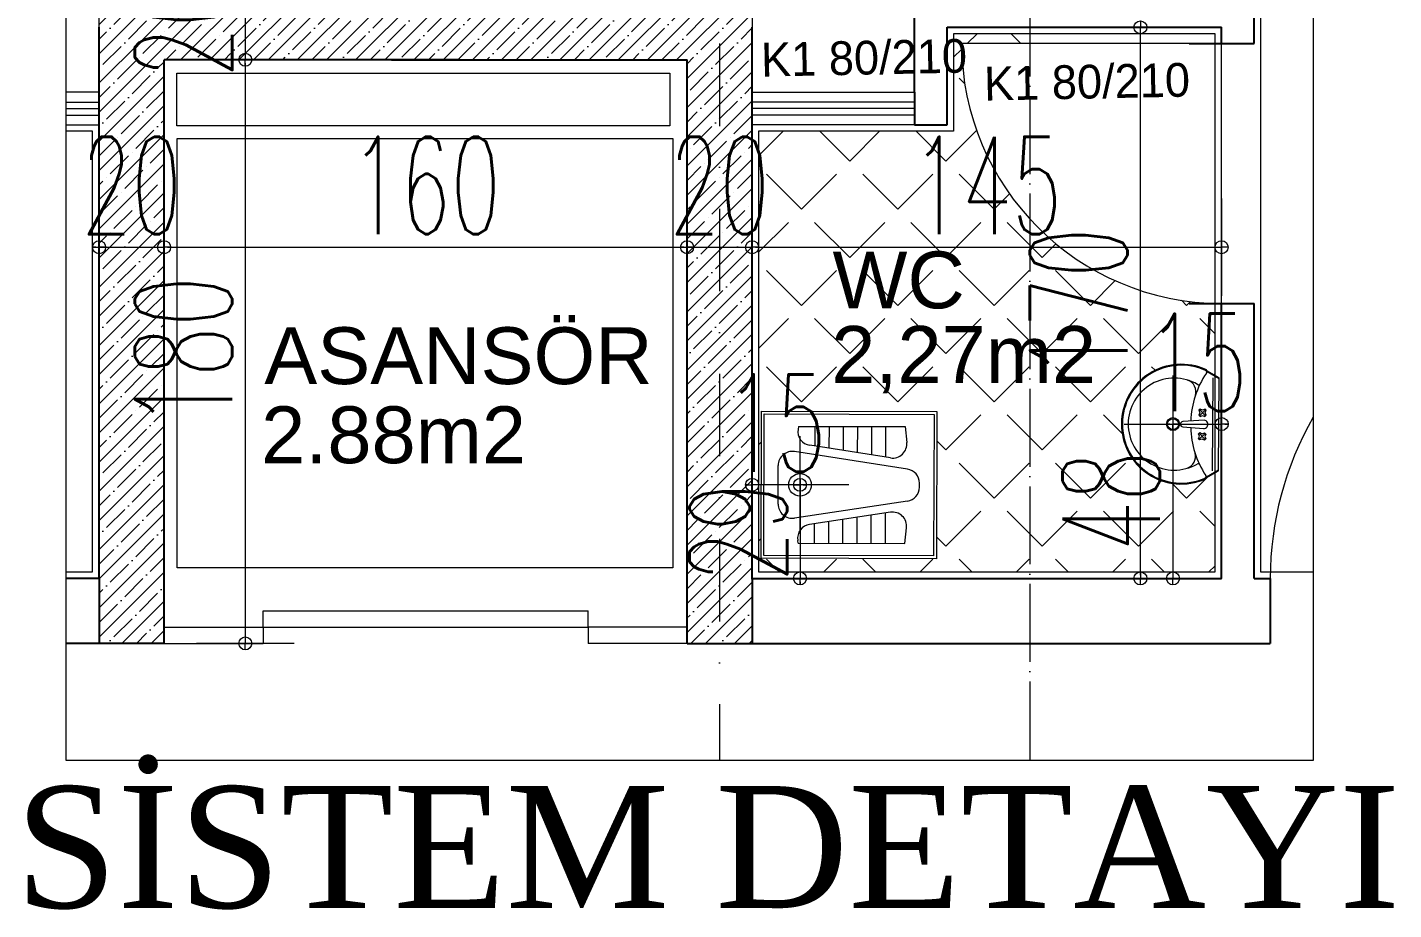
# Model space of a CAD drawing. Header units: millimetres. Extents: x -16104 to 67872, y -88009 to 12107.
# Drawn here: x 65022 to 66074, y -6671 to -5991 of the extents above; entities that cross this region are included whole.
import ezdxf

# ---------------------------------------------------------------- set-up
doc = ezdxf.new("R2010")
doc.units = ezdxf.units.MM
for name, pattern in [('ACAD_ISO04W100', [30, 24, -3, 0, -3]), ('ACAD_ISO07W100', [3, 0, -3]), ('DASHDOTX2', [50.8, 25.4, -12.7, 0, -12.7])]:
    doc.linetypes.add(name, pattern=pattern)
doc.layers.get('0').update_dxf_attribs({"color": 241})
for name, color, linetype, lineweight in [('AKS', 1, 'ACAD_ISO07W100', 5), ('akslar', 144, 'Continuous', 20), ('duvar', 123, 'Continuous', 25), ('emsal&kolon', 1, 'Continuous', 5), ('kapı', 3, 'Continuous', 5), ('kolon', 1, 'Continuous', 5), ('OLCU', 54, 'Continuous', 13), ('pencere', 5, 'Continuous', 5), ('POZ', 36, 'Continuous', 18), ('SıVA', 40, 'Continuous', 9), ('tefriş', 30, 'Continuous', 5), ('ÖLÇÜ', 252, 'Continuous', 20)]:
    doc.layers.add(name, color=color, linetype=linetype, lineweight=lineweight)
doc.styles.add('DIM', font='Txttw.shx', dxfattribs={"width": 0.6})
doc.styles.add('M2', font='stylu.ttf', dxfattribs={"height": 10})
doc.styles.add('ÖLÇÜ', font='times.ttf', dxfattribs={"height": 15})
doc.dimstyles.new('50', dxfattribs={"dimscale": 0, "dimtxt": 30, "dimasz": 1, "dimexe": 0, "dimexo": 2, "dimgap": 4, "dimtad": 1, "dimdec": 0, "dimzin": 0, "dimdsep": 46, "dimtxsty": 'DIM', "dimblk1": 'DOT', "dimblk2": 'DOT', "dimsah": 1, "dimcen": 1.5, "dimdle": 3, "dimse1": 1, "dimse2": 1, "dimclrd": 256, "dimclre": 9, "dimclrt": 256, "dimadec": 0, "dimazin": 0, "dimtfac": 0.24, "dimtdec": 0, "dimtix": 1, "dimtmove": 2, "dimatfit": 3, "dimldrblk": 'DOT', "dimfxl": 0, "dimtolj": 1, "dimtzin": 15, "dimarcsym": 0})
pattern_1 = [(45, (2983.818797807857, 12305.55918180234), (-14.8174225997641, 14.81742259976411), [15.24, -5.715]), (135, (2983.818797807857, 12305.55918180234), (-14.81742259976411, -14.8174225997641), [15.24, -5.715])]
pattern_2 = [(45, (13538.34541757348, 1374.903280815452), (-4.490128060534576, 4.490128060534577), []), (45, (13542.83554757348, 1374.903280815452), (-4.490128060534576, 4.490128060534577), [7.9375, -1.5875, 0, -1.5875])]

# ---------------------------------------------------------------- blocks, each defined once
blk = doc.blocks.new('lavabo')
at = {"layer": 'tefriş', "linetype": 'Continuous'}
for p, q in [((-22.77484750645272, -4.944740928887768), (-19.92000000007283, 0)), ((-22.42843734493545, -5.144740928888496), (-19.45811978472011, 0)), ((-19.92000000007283, 0), (19.92000000007283, 0)), ((19.45811978471829, 0), (22.42843734493545, -5.144740928888496)), ((19.92000000007283, 0), (22.7748475064509, -4.944740928887768)), ((19.92000000007283, -2.70024632716013), (-19.92000000007283, -2.70024632716013)), ((-6.252999295318659, -5.535603801909019), (-6.766775342066467, -6.076941781626374)), ((-6.509887318901747, -5.806272791771335), (-3.840670864958156, -8.339587521972135)), ((-6.441936457034899, -8.407538383838983), (-3.908621726825004, -5.738321929904487)), ((-5.204926053384042, -5.937997963043017), (-6.252999295380505, -5.535603801970865)), ((-4.17929071655999, -5.48143390644691), (-5.204926053384042, -5.937997963043017)), ((-3.637952736853549, -5.995209953340236), (-4.17929071655999, -5.48143390644691)), ((3.383183432813894, -5.903521719978016), (3.910920410213294, -5.375784742580436)), ((6.249204876427029, -8.24180618606988), (3.647051921630919, -5.639653231286502)), ((6.249204876427029, -5.639653231286502), (3.647051921630919, -8.24180618606988)), ((3.910920410213294, -5.375784742580436), (4.948128399029883, -5.805410358490917)), ((4.948128399029883, -5.805410358490917), (5.98533638765366, -5.375784742642281)), ((5.985336387589996, -5.375784742580436), (6.513073364845695, -5.903521719992568)), ((-6.766775342066467, -6.076941781626374), (-6.310211285470359, -7.102577118312183)), ((-6.310211285470359, -7.102577118312183), (-6.712605446607995, -8.15065036037413)), ((-6.712605446607995, -8.15065036037413), (-6.171267467096186, -8.66442640720561)), ((-6.171267467096186, -8.66442640720561), (-5.145632130481317, -8.207862350700452)), ((-5.145632130481317, -8.207862350700452), (-4.097558888415733, -8.610256511830812)), ((-4.097558888415733, -8.610256511830812), (-3.583782841456923, -8.068918532153475)), ((-4.040346898096686, -7.043283195420372), (-3.637952736853549, -5.995209953340236)), ((-3.583782841456923, -8.068918532153475), (-4.040346898096686, -7.043283195420372)), ((-1.167125137273615, -15.3307095938726), (-1.757711638167166, -6.544453630827775)), ((1.757711638165347, -6.255546369146032), (1.143381934998615, -15.3307095938726)), ((3.812809048837153, -6.940729708676372), (3.383183432813894, -5.903521719978016)), ((3.38318343287574, -7.977937697403831), (3.812809048837153, -6.940729708676372)), ((3.910920410340623, -8.505674674779584), (3.38318343287574, -7.977937697403831)), ((4.948128399029883, -8.076049058865465), (3.910920410340623, -8.505674674779584)), ((5.98533638763729, -8.50567467469591), (4.948128399029883, -8.076049058865465)), ((6.513073364845695, -7.977937697360176), (5.98533638763729, -8.50567467469591)), ((6.513073364845695, -5.903521719992568), (6.083447748931576, -6.940729708676372)), ((6.083447748931576, -6.940729708676372), (6.513073364845695, -7.977937697360176))]:
    blk.add_line(p, q, dxfattribs=at)
at = {"layer": 'tefriş', "linetype": 'Continuous', "extrusion": (0, 0, -0.9999999999999998)}
for centre, major_axis, ratio, start_param, end_param in [((-1.818989403545856e-12, -15.99999999998545), (-18.10193359840041, -18.10193359840041), 0.9999999999999896, 5.497787143782133, 7.486829568115457), ((-22.29678606546076, -6.089736070378422), (-0.5656854249498404, -0.5656854249498404), 0.9999999999992227, 1.828722636317864, 2.945096958912743), ((23.46766782947998, -4.544740928889951), (-0.5656854249503973, -0.5656854249503973), 0.9999999999968296, 6.025258997655563, 6.544984694981589), ((-17.71051857292878, -8.755646258498018), (-0.5656854249501778, -0.5656854249501778), 0.999999999999561, 2.805212770028139, 4.453092149649761)]:
    blk.add_ellipse(centre, major_axis=major_axis, ratio=ratio, start_param=start_param, end_param=end_param, dxfattribs=at)
at = {"layer": 'tefriş', "linetype": 'Continuous', "extrusion": (0, 0, -1)}
for centre, major_axis, ratio, start_param, end_param in [((-1.818989403545856e-12, -15.99999999998545), (-17.81909088592547, -17.81909088592547), 0.9999999999999746, 5.497787143782134, 7.486829568115467), ((-22.66230714850099, -5.927272727269155), (-0.5656854249505511, -0.5656854249505511), 0.9999999999995088, 1.203644260936955, 1.828722636318752), ((-23.4676678294818, -4.544740928889951), (-0.5656854249503976, 0.5656854249503976), 0.9999999999968301, 2.879793265787789, 3.399518963113815), ((-22.66230714850099, -5.927272727269155), (-0.2828427124752879, 0.2828427124752878), 0.9999999999905991, -0.3671520658625258, 0.2579263095252324), ((-23.4676678294818, -4.544740928889951), (-0.8485281374258625, -0.8485281374258625), 0.9999999999984133, 4.450589592583457, 4.970315289907211), ((-0.2788252712452959, 26.67230318652946), (-27.34615857198816, -27.34615857198816), 0.9999999999998986, 5.5265755728513, 6.089570691284472), ((0, -15.99999999998545), (-18.1019335984004, -18.1019335984004), 0.999999999999992, 3.508744719448829, 5.497787143782152), ((0, -15.99999999998545), (-17.81909088592554, -17.81909088592554), 0.9999999999999895, 3.508744719448836, 5.49778714378215), ((0.2788252712434769, 26.67230318652946), (-27.34615857199216, -27.34615857199216), 0.9999999999999001, 4.90600359627976, 5.469572780795988), ((22.29678606545895, -6.089736070378422), (-0.5656854249497423, 0.5656854249497423), 0.9999999999995574, 0.1964956946772223, 1.312870017272092), ((23.46766782947998, -4.544740928889951), (-0.848528137427025, 0.848528137427025), 0.9999999999977115, 4.454462670861795, 4.974188368185375), ((22.66230714849917, -5.927272727269155), (-0.565685424950551, 0.565685424950551), 0.9999999999995096, 1.31287001727104, 1.937948392652839), ((-1.818989403545856e-12, -19.03999999998268), (-13.91586145377026, 13.91586145377026), 0.9999999999999954, 3.926990816987244, 6.023888476444215), ((-13.79985966560162, -15.2197520732625), (-3.798148346551986, -3.798148346551986), 0.9999999999998634, 1.128010750942288, 2.639725085669708), ((-1.818989403545856e-12, -19.03999999998268), (-13.91586145377033, 13.91586145377033), 0.9999999999999933, 1.830093157530265, 3.926990816987245), ((13.7998596655998, -15.2197520732625), (-3.798148346551613, -3.798148346551613), 0.9999999999999947, 2.072663894714014, 3.584378229441747), ((17.71051857292878, -8.755646258498018), (-0.5656854249501141, -0.5656854249501141), 0.999999999999747, 0.2592968307352429, 1.907176210356847), ((-0.01187160114750441, -19.5578607804855), (-3.276720073972008e-10, 2.352941178068249), 0.9919535058762687, 1.570796326779968, 7.853981633959554), ((-0.01187160113659047, -15.23576764537211), (-0.8196416004373337, 0.8196416004373337), 0.9999999999999997, 2.438192996402849, 5.415788637571634)]:
    blk.add_ellipse(centre, major_axis=major_axis, ratio=ratio, start_param=start_param, end_param=end_param, dxfattribs=at)
at = {"layer": 'tefriş', "linetype": 'Continuous', "extrusion": (0, 0, -0.9999999999999999)}
for centre, major_axis, ratio, start_param, end_param in [((0, -6.399999999994179), (-1.2470800003197, -1.247080000319701), 0.9999999999997113, 0.7033996571892988, 3.844992310779092), ((22.66230714850099, -5.927272727269155), (-0.2828427124779872, 0.2828427124779871), 0.999999999989788, 1.312870017272866, 1.937948392648542)]:
    blk.add_ellipse(centre, major_axis=major_axis, ratio=ratio, start_param=start_param, end_param=end_param, dxfattribs=at)
blk = doc.blocks.new('hela taşı')
for p, q in [((2105.66610072935, 990.7105133894348), (2105.66610072935, 1042.710513389435)), ((2105.66610072935, 1042.710513389435), (2167.66610072935, 1042.710513389435)), ((2106.66610072935, 991.7105133894347), (2106.66610072935, 1041.710513389435)), ((2106.66610072935, 1041.710513389435), (2166.66610072935, 1041.710513389435)), ((2166.66610072935, 1041.710513389435), (2166.66610072935, 991.7105133894347)), ((2167.66610072935, 1042.710513389435), (2167.66610072935, 990.7105133894347)), ((2118.786411327377, 1037.371494682032), (2118.634960570375, 1036.383029878306)), ((2118.786411327377, 1037.371494682032), (2156.432285857347, 1037.371494682032)), ((2124.586756570994, 1037.371494682032), (2124.586756570994, 1030.412757606017)), ((2129.586756570994, 1037.371494682032), (2129.586756570994, 1029.646666813349)), ((2134.586756570994, 1037.371494682032), (2134.586756570994, 1028.880576020682)), ((2139.586756570994, 1037.371494682032), (2139.586756570994, 1028.114485228014)), ((2144.586756570994, 1037.371494682032), (2144.586756570994, 1027.348394435347)), ((2149.586756570994, 1037.371494682032), (2149.586756570994, 1026.58230364268)), ((2156.432285857347, 1037.371494682032), (2157.056807202853, 1031.815953510051)), ((2157.332020402338, 1022.36057915162), (2117.423354514359, 1028.475311448505)), ((2151.330849457057, 1026.315076942366), (2122.820030803992, 1030.683452074671)), ((2111.66610072935, 1009.888039348991), (2111.66610072935, 1023.532987429879)), ((2161.574766617329, 1016.002771645875), (2161.574766617329, 1017.418255132994)), ((2157.332020402338, 1011.060447627249), (2117.423354514359, 1004.945715330364)), ((2151.330849457057, 1007.105949836504), (2122.820030803992, 1002.737574704199)), ((2134.586756570994, 996.0495320968375), (2134.586756570994, 1004.540450758187)), ((2139.586756570994, 996.0495320968375), (2139.586756570994, 1005.306541550855)), ((2144.586756570994, 996.0495320968375), (2144.586756570994, 1006.072632343523)), ((2149.586756570994, 996.0495320968375), (2149.586756570994, 1006.83872313619)), ((2124.586756570994, 996.0495320968375), (2124.586756570994, 1003.008269172852)), ((2129.586756570994, 996.0495320968375), (2129.586756570994, 1003.77435996552)), ((2156.432285857347, 996.0495320968374), (2157.056807202853, 1001.605073268818)), ((2118.786411327377, 996.0495320968374), (2118.634960570375, 997.0379969005631)), ((2118.786411327377, 996.0495320968374), (2156.432285857347, 996.0495320968374)), ((2167.66610072935, 990.7105133894347), (2105.66610072935, 990.7105133894348)), ((2166.66610072935, 991.7105133894347), (2106.66610072935, 991.7105133894347))]:
    blk.add_line(p, q)
blk.add_circle((2119.378908170151, 1016.710513389434), 4)
for centre, start, end in [((2123.577284589001, 1035.625776093297), 171.2889905900038, 261.2889905900016), ((2116.66610072935, 1023.532987429879), 81.28899059000167, 180), ((2152.088103242066, 1031.257400960992), 261.2889905900018, 6.413928368791099), ((2156.574766617329, 1017.418255132994), 0, 81.28899059000202), ((2156.574766617329, 1016.002771645875), 278.7110094099983, 359.9999999999955), ((2116.66610072935, 1009.888039348991), 180, 278.7110094099983), ((2152.088103242066, 1002.163625817878), 353.5860716312089, 98.71100940999813), ((2123.577284589001, 997.7952506855727), 98.71100940999841, 188.7110094099962)]:
    blk.add_arc(centre, 5, start, end)
blk = doc.blocks.new('DOT')
for p, q in [((-2.728484105318785e-12, 15), (2.728484105318785e-12, -15)), ((-1.999999999919055, 0), (0, 0)), ((1.999999999922693, 0), (0, 0))]:
    blk.add_line(p, q)
blk.add_circle((1.818989403545856e-12, 9.094947017729282e-13), 2)
blk = doc.blocks.new('*D210')
at = {"layer": 'Defpoints', "color": 0, "transparency": 16777216}
for p in [(18548.8630515953, 6215.685783269084), (18548.8630515953, 6195.685783269088), (18548.8630515953, 6195.685783269088)]:
    blk.add_point(p, dxfattribs=at)
at = {"layer": 'OLCU', "lineweight": -2, "transparency": 16777216}
for p, q in [((18548.8630515953, 6216.685783269084), (18548.8630515953, 6217.685783269084)), ((18548.8630515953, 6215.685783269084), (18548.8630515953, 6195.685783269088)), ((18548.8630515953, 6194.685783269088), (18548.8630515953, 6193.685783269088))]:
    blk.add_line(p, q, dxfattribs=at)
for p, rotation in [((18548.8630515953, 6215.685783269084), 270), ((18548.8630515953, 6195.685783269088), 90)]:
    blk.add_blockref('DOT', p, dxfattribs=dict(at, rotation=rotation))
at = {"layer": 'OLCU', "transparency": 16777216, "insert": (18529.8630515953, 6205.685783269089), "char_height": 30, "attachment_point": 5, "rotation": 90, "style": 'DIM'}
blk.add_mtext('\\A1;20', dxfattribs=at)
blk = doc.blocks.new('*D211')
at = {"layer": 'Defpoints', "color": 0, "transparency": 16777216}
for p in [(18548.8630515953, 6195.685783269088), (18548.86305159528, 6015.999070250424), (18548.86305159528, 6015.999070250424)]:
    blk.add_point(p, dxfattribs=at)
at = {"layer": 'OLCU', "lineweight": -2, "transparency": 16777216}
blk.add_line((18548.86305159528, 6194.685783269088), (18548.86305159528, 6016.999070250424), dxfattribs=at)
for p, rotation in [((18548.86305159528, 6195.685783269088), 90), ((18548.86305159528, 6015.999070250424), 270)]:
    blk.add_blockref('DOT', p, dxfattribs=dict(at, rotation=rotation))
at = {"layer": 'OLCU', "transparency": 16777216, "insert": (18529.86305159528, 6105.842426759759), "char_height": 30, "attachment_point": 5, "rotation": 90, "style": 'DIM'}
blk.add_mtext('\\A1;180', dxfattribs=at)
blk = doc.blocks.new('*D212')
at = {"layer": 'Defpoints', "color": 0, "transparency": 16777216}
for p in [(18503.86305159531, 6137.983296989694), (18523.8630515953, 6137.983296989696), (18523.8630515953, 6137.983296989696)]:
    blk.add_point(p, dxfattribs=at)
at = {"layer": 'OLCU', "lineweight": -2, "transparency": 16777216}
for p, q in [((18502.86305159531, 6137.983296989696), (18501.86305159531, 6137.983296989696)), ((18503.86305159531, 6137.983296989696), (18523.8630515953, 6137.983296989696)), ((18524.8630515953, 6137.983296989696), (18525.8630515953, 6137.983296989696))]:
    blk.add_line(p, q, dxfattribs=at)
blk.add_blockref('DOT', (18503.86305159531, 6137.983296989696), dxfattribs=at)
at = {"layer": 'OLCU', "lineweight": -2, "transparency": 16777216, "rotation": 180}
blk.add_blockref('DOT', (18523.8630515953, 6137.983296989696), dxfattribs=at)
at = {"layer": 'OLCU', "transparency": 16777216, "insert": (18513.8630515953, 6156.983296989696), "char_height": 30, "attachment_point": 5, "style": 'DIM'}
blk.add_mtext('\\A1;20', dxfattribs=at)
blk = doc.blocks.new('*D207')
at = {"layer": 'Defpoints', "color": 0, "transparency": 16777216}
for p in [(18523.8630515953, 6137.983296989696), (18684.86305159529, 6137.983296989696), (18684.86305159529, 6137.983296989696)]:
    blk.add_point(p, dxfattribs=at)
at = {"layer": 'OLCU', "lineweight": -2, "transparency": 16777216}
blk.add_line((18524.8630515953, 6137.983296989696), (18683.86305159529, 6137.983296989696), dxfattribs=at)
at = {"layer": 'OLCU', "lineweight": -2, "transparency": 16777216, "rotation": 180}
blk.add_blockref('DOT', (18523.8630515953, 6137.983296989696), dxfattribs=at)
at = {"layer": 'OLCU', "lineweight": -2, "transparency": 16777216}
blk.add_blockref('DOT', (18684.86305159529, 6137.983296989696), dxfattribs=at)
at = {"layer": 'OLCU', "transparency": 16777216, "insert": (18604.3630515953, 6156.983296989696), "char_height": 30, "attachment_point": 5, "style": 'DIM'}
blk.add_mtext('\\A1;160', dxfattribs=at)
blk = doc.blocks.new('*D213')
at = {"layer": 'Defpoints', "color": 0, "transparency": 16777216}
for p in [(18684.86305159529, 6137.983296989696), (18704.86305159529, 6137.983296989698), (18704.86305159529, 6137.983296989698)]:
    blk.add_point(p, dxfattribs=at)
at = {"layer": 'OLCU', "lineweight": -2, "transparency": 16777216}
for p, q in [((18683.86305159529, 6137.983296989698), (18682.86305159529, 6137.983296989698)), ((18684.86305159529, 6137.983296989698), (18704.86305159529, 6137.983296989698)), ((18705.86305159529, 6137.983296989698), (18706.86305159529, 6137.983296989698))]:
    blk.add_line(p, q, dxfattribs=at)
blk.add_blockref('DOT', (18684.86305159529, 6137.983296989698), dxfattribs=at)
at = {"layer": 'OLCU', "lineweight": -2, "transparency": 16777216, "rotation": 180}
blk.add_blockref('DOT', (18704.86305159529, 6137.983296989698), dxfattribs=at)
at = {"layer": 'OLCU', "transparency": 16777216, "insert": (18694.86305159529, 6156.983296989698), "char_height": 30, "attachment_point": 5, "style": 'DIM'}
blk.add_mtext('\\A1;20', dxfattribs=at)
blk = doc.blocks.new('*D215')
at = {"layer": 'Defpoints', "color": 0, "transparency": 16777216}
for p in [(18548.8630515953, 6195.685783269088), (18548.86305159528, 6015.999070250424), (18548.86305159528, 6015.999070250424)]:
    blk.add_point(p, dxfattribs=at)
at = {"layer": 'OLCU', "lineweight": -2, "transparency": 16777216}
blk.add_line((18548.86305159528, 6194.685783269088), (18548.86305159528, 6016.999070250424), dxfattribs=at)
for p, rotation in [((18548.86305159528, 6195.685783269088), 90), ((18548.86305159528, 6015.999070250424), 270)]:
    blk.add_blockref('DOT', p, dxfattribs=dict(at, rotation=rotation))
at = {"layer": 'OLCU', "transparency": 16777216, "insert": (18529.86305159528, 6105.842426759759), "char_height": 30, "attachment_point": 5, "rotation": 90, "style": 'DIM'}
blk.add_mtext('\\A1;180', dxfattribs=at)
blk = doc.blocks.new('*D225')
at = {"layer": 'Defpoints', "color": 0, "transparency": 16777216}
for p in [(18704.8630515953, 6137.983296989698), (18849.36305159529, 6137.983296989699), (18849.36305159529, 6137.983296989699)]:
    blk.add_point(p, dxfattribs=at)
at = {"layer": 'OLCU', "lineweight": -2, "transparency": 16777216}
blk.add_line((18705.8630515953, 6137.983296989699), (18848.36305159529, 6137.983296989699), dxfattribs=at)
at = {"layer": 'OLCU', "lineweight": -2, "transparency": 16777216, "rotation": 180}
blk.add_blockref('DOT', (18704.8630515953, 6137.983296989699), dxfattribs=at)
at = {"layer": 'OLCU', "lineweight": -2, "transparency": 16777216}
blk.add_blockref('DOT', (18849.36305159529, 6137.983296989699), dxfattribs=at)
at = {"layer": 'OLCU', "transparency": 16777216, "insert": (18777.1130515953, 6156.983296989699), "char_height": 30, "attachment_point": 5, "style": 'DIM'}
blk.add_mtext('\\A1;145', dxfattribs=at)
blk = doc.blocks.new('*D226')
at = {"layer": 'Defpoints', "color": 0, "transparency": 16777216}
for p in [(18824.36125101782, 6205.68578326908), (18849.36305159533, 6205.68578326908), (18849.36305159532, 6035.999070250444)]:
    blk.add_point(p, dxfattribs=at)
at = {"layer": 'OLCU', "lineweight": -2, "transparency": 16777216}
blk.add_line((18824.36125101782, 6036.999070250444), (18824.36125101782, 6204.68578326908), dxfattribs=at)
for p, rotation in [((18824.36125101782, 6205.68578326908), 90), ((18824.36125101782, 6035.999070250444), 270)]:
    blk.add_blockref('DOT', p, dxfattribs=dict(at, rotation=rotation))
at = {"layer": 'OLCU', "transparency": 16777216, "insert": (18805.36125101782, 6120.842426759766), "char_height": 30, "attachment_point": 5, "rotation": 90, "style": 'DIM'}
blk.add_mtext('\\A1;170', dxfattribs=at)
blk = doc.blocks.new('*D227')
at = {"layer": 'Defpoints', "color": 0, "transparency": 16777216}
for p in [(18834.40828042635, 6083.52788105426), (18834.40828042636, 6035.999070250441), (18834.40828042636, 6035.999070250441)]:
    blk.add_point(p, dxfattribs=at)
at = {"layer": 'OLCU', "lineweight": -2, "transparency": 16777216}
blk.add_line((18834.40828042636, 6082.52788105426), (18834.40828042636, 6036.999070250441), dxfattribs=at)
for p, rotation in [((18834.40828042636, 6083.52788105426), 90), ((18834.40828042636, 6035.999070250441), 270)]:
    blk.add_blockref('DOT', p, dxfattribs=dict(at, rotation=rotation))
at = {"layer": 'OLCU', "transparency": 16777216, "insert": (18815.40828042636, 6059.763475652354), "char_height": 30, "attachment_point": 5, "rotation": 90, "style": 'DIM'}
blk.add_mtext('\\A1;48', dxfattribs=at)
blk = doc.blocks.new('*D228')
at = {"layer": 'Defpoints', "color": 0, "transparency": 16777216}
for p in [(18834.40828042636, 6083.52788105426), (18849.40828042636, 6083.527881054262), (18849.40828042636, 6083.527881054262)]:
    blk.add_point(p, dxfattribs=at)
at = {"layer": 'OLCU', "lineweight": -2, "transparency": 16777216}
for p, q in [((18833.40828042636, 6083.527881054262), (18832.40828042636, 6083.527881054262)), ((18834.40828042636, 6083.527881054262), (18849.40828042636, 6083.527881054262)), ((18850.40828042636, 6083.527881054262), (18851.40828042636, 6083.527881054262))]:
    blk.add_line(p, q, dxfattribs=at)
blk.add_blockref('DOT', (18834.40828042636, 6083.527881054262), dxfattribs=at)
at = {"layer": 'OLCU', "lineweight": -2, "transparency": 16777216, "rotation": 180}
blk.add_blockref('DOT', (18849.40828042636, 6083.527881054262), dxfattribs=at)
at = {"layer": 'OLCU', "transparency": 16777216, "insert": (18841.90828042636, 6102.527881054262), "char_height": 30, "attachment_point": 5, "style": 'DIM'}
blk.add_mtext('\\A1;15', dxfattribs=at)
blk = doc.blocks.new('*D229')
at = {"layer": 'Defpoints', "color": 0, "transparency": 16777216}
for p in [(18719.59968660672, 6064.820794836701), (18719.59968660672, 6035.999070250433), (18719.59968660672, 6035.999070250433)]:
    blk.add_point(p, dxfattribs=at)
at = {"layer": 'OLCU', "lineweight": -2, "transparency": 16777216}
for p, q in [((18719.59968660672, 6065.820794836701), (18719.59968660672, 6066.820794836701)), ((18719.59968660672, 6064.820794836701), (18719.59968660672, 6035.999070250433)), ((18719.59968660672, 6034.999070250433), (18719.59968660672, 6033.999070250433))]:
    blk.add_line(p, q, dxfattribs=at)
for p, rotation in [((18719.59968660672, 6064.820794836701), 270), ((18719.59968660672, 6035.999070250433), 90)]:
    blk.add_blockref('DOT', p, dxfattribs=dict(at, rotation=rotation))
at = {"layer": 'OLCU', "transparency": 16777216, "insert": (18700.59968660672, 6050.40993254357), "char_height": 30, "attachment_point": 5, "rotation": 90, "style": 'DIM'}
blk.add_mtext('\\A1;29', dxfattribs=at)
blk = doc.blocks.new('*D230')
at = {"layer": 'Defpoints', "color": 0, "transparency": 16777216}
for p in [(18704.8630515953, 6064.820794836698), (18704.8630515953, 6064.820794836698), (18719.59968660672, 6064.820794836701)]:
    blk.add_point(p, dxfattribs=at)
at = {"layer": 'OLCU', "lineweight": -2, "transparency": 16777216}
for p, q in [((18703.8630515953, 6064.820794836698), (18702.8630515953, 6064.820794836698)), ((18719.59968660672, 6064.820794836701), (18704.8630515953, 6064.820794836698)), ((18720.59968660672, 6064.820794836702), (18721.59968660672, 6064.820794836702))]:
    blk.add_line(p, q, dxfattribs=at)
for p, rotation in [((18704.8630515953, 6064.820794836698), 1.058488597991058e-11), ((18719.59968660672, 6064.820794836701), 180.0000000000106)]:
    blk.add_blockref('DOT', p, dxfattribs=dict(at, rotation=rotation))
at = {"layer": 'OLCU', "transparency": 16777216, "insert": (18712.23136910101, 6083.8207948367), "char_height": 30, "attachment_point": 5, "style": 'DIM'}
blk.add_mtext('\\A1;15', dxfattribs=at)
blk = doc.blocks.new('rdf')
at = {"layer": 'kolon'}
h = blk.add_hatch(dxfattribs=at)
h.set_pattern_fill('ANSI35,_O', color=256)
h.set_pattern_definition(pattern_2)
h.paths.add_polyline_path([(18684.86305159529, 6015.999070250433), (18704.8630515953, 6015.999070250428), (18704.86305159529, 6205.685783269084), (18704.86305159529, 6215.685783269084), (18503.86305159532, 6215.685783269084), (18503.86305159531, 6015.999070250429), (18523.8630515953, 6015.999070250429), (18523.8630515953, 6195.685783269088), (18684.86305159529, 6195.685783269088)])
h = blk.add_hatch(dxfattribs=at)
h.set_pattern_fill('ANSI35,_O', color=256)
h.set_pattern_definition(pattern_2)
h.paths.add_polyline_path([(18684.86305159529, 6015.999070250433), (18704.8630515953, 6015.999070250428), (18704.86305159529, 6205.685783269084), (18704.86305159529, 6215.685783269084), (18503.86305159532, 6215.685783269084), (18503.86305159531, 6015.999070250429), (18523.8630515953, 6015.999070250429), (18523.8630515953, 6195.685783269088), (18684.86305159529, 6195.685783269088)])
at = {"layer": 'ÖLÇÜ'}
h = blk.add_hatch(dxfattribs=at)
h.set_pattern_fill('ANGLE,_O', color=256, scale=3, angle=45)
h.set_pattern_definition(pattern_1)
edge = h.paths.add_edge_path()
edge.add_arc((18849.35945044034, 6200.68578326908), 80, 222.4154329283832, 268.57003620458704, ccw=False)
edge.add_line((18790.29755549303, 6146.725681663973), (18790.29755549303, 6037.999070250433))
edge.add_line((18790.29755549303, 6037.999070250433), (18847.36305159528, 6037.999070250433))
edge.add_line((18847.36305159528, 6037.999070250433), (18847.36305159528, 6068.497195725562))
edge.add_line((18847.36305159528, 6068.497195725562), (18844.8196845422, 6067.051391854362))
edge.add_ellipse((18845.10433947198, 6066.550644841413), major_axis=(0.4072935059845715, 0.4072935059845715), ratio=0.9999999999878543, start_angle=74.61652265208947, end_angle=104.3946116129185)
edge.add_ellipse((18844.11281981074, 6067.137153802534), major_axis=(-0.4072935059802489, 0.4072935059802492), ratio=0.9999999999923364, start_angle=158.5802588385695, end_angle=194.3946116131917, ccw=False)
edge.add_ellipse((18836.96982560539, 6083.502188779818), major_axis=(-13.03339219135559, 13.0333921913556), ratio=0.9999999999999744, start_angle=44.6165226518155, end_angle=158.5802588387138, ccw=False)
edge.add_ellipse((18836.96982560539, 6083.502188779818), major_axis=(-13.03339219135576, 13.03339219135576), ratio=0.9999999999999547, start_angle=-69.34721353509042, end_angle=44.616522651813284, ccw=False)
edge.add_ellipse((18844.33123380149, 6099.770145178692), major_axis=(-0.4072935059821851, 0.4072935059821852), ratio=0.9999999999941279, start_angle=254.8384336906569, end_angle=290.6527864646084, ccw=False)
edge.add_ellipse((18845.33051533972, 6100.343329623229), major_axis=(-0.4072935059801228, 0.4072935059801228), ratio=0.9999999999996737, start_angle=74.83843369057668, end_angle=104.6165226516919)
edge.add_line((18845.0391831705, 6099.846437716275), (18847.36305159528, 6098.483932874307))
edge.add_line((18847.36305159528, 6098.483932874307), (18847.36305159528, 6120.710697200659))
h.paths.add_polyline_path([(18769.35945044034, 6200.68578326908), (18790.29755549303, 6200.68578326908), (18790.29755549303, 6203.685783269082), (18766.86305159529, 6203.68578326908), (18766.86305159529, 6173.685783269088), (18706.8630515953, 6173.685783269084), (18706.86305159531, 6037.999070250433), (18790.29755549303, 6037.999070250433), (18790.29755549303, 6146.725681663973, -0.18721461137038)])
h.paths.add_polyline_path([(18761.72637742546, 6087.362284593029), (18761.60831438524, 6042.060038435855), (18707.59409781389, 6042.200805906892), (18707.71216085411, 6087.503052064067)], flags=16)
h.paths.add_polyline_path([(18760.85290994091, 6086.493357994626), (18760.73938778685, 6042.933505920422), (18708.46756529844, 6043.069732505295), (18708.58108745251, 6086.629584579499)], flags=0)
h.paths.add_polyline_path([(18745.96358434483, 6082.751995412571), (18745.93908810069, 6073.352484099079), (18724.16785889155, 6076.746325336511), (18724.183658308, 6082.8087564896)], flags=0)
h.paths.add_polyline_path([(18745.89426142493, 6056.151935173521), (18745.86976518078, 6046.752423860031), (18724.08983914395, 6046.809184937061), (18724.1056385604, 6052.871616090151)], flags=0)
h.paths.add_polyline_path([(18736.54987578891, 6119.726488459222), (18824.83773390624, 6119.726488459453), (18824.83773390631, 6089.943064175688), (18736.54987578898, 6089.943064175459)], flags=9)
h.paths.add_polyline_path([(18672.79162302386, 6179.483296989698), (18716.93448016672, 6179.483296989698), (18716.93448016672, 6134.483296989698), (18672.79162302386, 6134.483296989698)], flags=9)
h.paths.add_polyline_path([(18737.98045810049, 6154.43687176246), (18786.194987432, 6154.436871762337), (18786.19498743193, 6127.590009552241), (18737.98045810041, 6127.590009552365)], flags=24)
h = blk.add_hatch(dxfattribs=at)
h.set_pattern_fill('ANGLE,_O', color=256, scale=3, angle=45)
h.set_pattern_definition(pattern_1)
edge = h.paths.add_edge_path()
edge.add_arc((18849.35945044034, 6200.68578326908), 80, 222.4154329283832, 268.57003620458704, ccw=False)
edge.add_line((18790.29755549303, 6146.725681663973), (18790.29755549303, 6037.999070250433))
edge.add_line((18790.29755549303, 6037.999070250433), (18847.36305159528, 6037.999070250433))
edge.add_line((18847.36305159528, 6037.999070250433), (18847.36305159528, 6068.497195725562))
edge.add_line((18847.36305159528, 6068.497195725562), (18844.8196845422, 6067.051391854362))
edge.add_ellipse((18845.10433947198, 6066.550644841413), major_axis=(0.4072935059845715, 0.4072935059845715), ratio=0.9999999999878543, start_angle=74.61652265208947, end_angle=104.3946116129185)
edge.add_ellipse((18844.11281981074, 6067.137153802534), major_axis=(-0.4072935059802489, 0.4072935059802492), ratio=0.9999999999923364, start_angle=158.5802588385695, end_angle=194.3946116131917, ccw=False)
edge.add_ellipse((18836.96982560539, 6083.502188779818), major_axis=(-13.03339219135559, 13.0333921913556), ratio=0.9999999999999744, start_angle=44.6165226518155, end_angle=158.5802588387138, ccw=False)
edge.add_ellipse((18836.96982560539, 6083.502188779818), major_axis=(-13.03339219135576, 13.03339219135576), ratio=0.9999999999999547, start_angle=-69.34721353509042, end_angle=44.616522651813284, ccw=False)
edge.add_ellipse((18844.33123380149, 6099.770145178692), major_axis=(-0.4072935059821851, 0.4072935059821852), ratio=0.9999999999941279, start_angle=254.8384336906569, end_angle=290.6527864646084, ccw=False)
edge.add_ellipse((18845.33051533972, 6100.343329623229), major_axis=(-0.4072935059801228, 0.4072935059801228), ratio=0.9999999999996737, start_angle=74.83843369057668, end_angle=104.6165226516919)
edge.add_line((18845.0391831705, 6099.846437716275), (18847.36305159528, 6098.483932874307))
edge.add_line((18847.36305159528, 6098.483932874307), (18847.36305159528, 6120.710697200659))
h.paths.add_polyline_path([(18769.35945044034, 6200.68578326908), (18790.29755549303, 6200.68578326908), (18790.29755549303, 6203.685783269082), (18766.86305159529, 6203.68578326908), (18766.86305159529, 6173.685783269088), (18706.8630515953, 6173.685783269084), (18706.86305159531, 6037.999070250433), (18790.29755549303, 6037.999070250433), (18790.29755549303, 6146.725681663973, -0.18721461137038)])
h.paths.add_polyline_path([(18761.72637742546, 6087.362284593029), (18761.60831438524, 6042.060038435855), (18707.59409781389, 6042.200805906892), (18707.71216085411, 6087.503052064067)], flags=16)
h.paths.add_polyline_path([(18760.85290994091, 6086.493357994626), (18760.73938778685, 6042.933505920422), (18708.46756529844, 6043.069732505295), (18708.58108745251, 6086.629584579499)], flags=0)
h.paths.add_polyline_path([(18745.96358434483, 6082.751995412571), (18745.93908810069, 6073.352484099079), (18724.16785889155, 6076.746325336511), (18724.183658308, 6082.8087564896)], flags=0)
h.paths.add_polyline_path([(18745.89426142493, 6056.151935173521), (18745.86976518078, 6046.752423860031), (18724.08983914395, 6046.809184937061), (18724.1056385604, 6052.871616090151)], flags=0)
h.paths.add_polyline_path([(18736.54987578891, 6119.726488459222), (18824.83773390624, 6119.726488459453), (18824.83773390631, 6089.943064175688), (18736.54987578898, 6089.943064175459)], flags=9)
h.paths.add_polyline_path([(18672.79162302386, 6179.483296989698), (18716.93448016672, 6179.483296989698), (18716.93448016672, 6134.483296989698), (18672.79162302386, 6134.483296989698)], flags=9)
h.paths.add_polyline_path([(18737.98045810049, 6154.43687176246), (18786.194987432, 6154.436871762337), (18786.19498743193, 6127.590009552241), (18737.98045810041, 6127.590009552365)], flags=24)
at = {"layer": 'AKS', "color": 1, "linetype": 'ACAD_ISO04W100'}
blk.add_line((18790.29755549303, 6454.877756107773), (18790.29755549303, 5979.939804858062), dxfattribs=at)
blk.add_line((18790.29755549303, 6454.877756107773), (18790.29755549303, 5979.939804858062), dxfattribs=at)
at = {"layer": 'akslar', "linetype": 'DASHDOTX2'}
blk.add_line((18694.86305159533, 6454.877756107773), (18694.86305159534, 5979.939804858062), dxfattribs=at)
blk.add_line((18694.86305159533, 6454.877756107773), (18694.86305159534, 5979.939804858062), dxfattribs=at)
at = {"layer": 'duvar'}
for p, q in [((18754.86305159529, 6185.685783269086), (18754.86305159529, 6235.685783269086)), ((18859.36305159528, 6200.68578326908), (18859.36305159528, 6215.685783269088)), ((18503.86305159531, 6035.999070250433), (18503.8630515953, 6205.68578326908)), ((18503.86305159531, 6035.999070250433), (18503.8630515953, 6205.68578326908)), ((18704.86305159529, 6035.999070250433), (18704.86305159529, 6205.68578326908)), ((18704.86305159529, 6035.999070250433), (18704.86305159529, 6205.68578326908)), ((18764.86305159529, 6205.685783269084), (18837.36305159529, 6205.685783269084)), ((18764.86305159529, 6205.685783269082), (18839.36305159529, 6205.68578326908)), ((18764.86305159529, 6175.685783269086), (18764.86305159529, 6205.685783269084)), ((18764.86305159526, 6205.685783269082), (18849.36305159528, 6205.68578326908)), ((18849.36305159529, 6200.68578326908), (18849.36305159529, 6205.68578326908)), ((18849.36305159529, 6200.68578326908), (18849.36305159529, 6205.68578326908)), ((18849.36305159529, 6200.68578326908), (18849.36305159529, 6205.68578326908)), ((18839.36305159529, 6200.68578326908), (18849.36305159529, 6200.68578326908)), ((18849.36305159528, 6200.68578326908), (18859.36305159528, 6200.68578326908)), ((18604.3630515953, 6195.685783269088), (18523.8630515953, 6195.685783269088)), ((18523.8630515953, 6015.999070250429), (18523.86305159529, 6195.685783269091)), ((18604.3630515953, 6195.685783269088), (18523.8630515953, 6195.685783269088)), ((18523.8630515953, 6015.999070250429), (18523.86305159529, 6195.685783269091)), ((18593.86305159532, 6195.685783269088), (18604.3630515953, 6195.685783269088)), ((18593.86305159531, 6195.685783269088), (18604.3630515953, 6195.685783269088)), ((18604.36305159529, 6195.685783269088), (18684.86305159529, 6195.685783269088)), ((18614.86305159528, 6195.685783269088), (18604.36305159529, 6195.685783269088)), ((18614.86305159529, 6195.685783269088), (18604.36305159529, 6195.685783269088)), ((18604.36305159529, 6195.685783269088), (18684.8630515953, 6195.685783269088)), ((18684.8630515953, 6015.999070250429), (18684.8630515953, 6195.685783269091)), ((18684.8630515953, 6015.999070250429), (18684.8630515953, 6195.685783269091)), ((18754.86305159529, 6185.685783269086), (18754.86305159529, 6175.685783269084)), ((18523.86305159531, 6015.999070250426), (18523.8630515953, 6175.685783269088)), ((18523.86305159531, 6015.999070250426), (18523.8630515953, 6175.685783269088)), ((18684.86305159529, 6015.999070250426), (18684.8630515953, 6175.685783269088)), ((18684.86305159529, 6015.999070250426), (18684.8630515953, 6175.685783269088)), ((18754.86305159529, 6175.685783269088), (18764.86305159529, 6175.685783269086)), ((18839.36305159529, 6120.68578326908), (18849.36305159529, 6120.68578326908)), ((18849.36305159529, 6055.999070250436), (18849.36305159529, 6120.68578326908)), ((18849.36305159529, 6055.99907025044), (18849.36305159529, 6120.68578326908)), ((18849.36305159529, 6035.999070250436), (18849.36305159529, 6120.68578326908)), ((18849.36305159528, 6055.999070250436), (18849.36305159528, 6120.68578326908)), ((18849.36305159528, 6055.99907025044), (18849.36305159528, 6120.68578326908)), ((18849.36305159528, 6035.999070250436), (18849.36305159528, 6120.68578326908)), ((18849.36305159528, 6120.68578326908), (18859.36305159528, 6120.68578326908)), ((18849.36305159529, 6055.999070250436), (18849.36305159529, 6120.68578326908)), ((18849.36305159529, 6055.99907025044), (18849.36305159529, 6120.68578326908)), ((18849.36305159529, 6035.999070250436), (18849.36305159529, 6120.68578326908)), ((18849.36305159528, 6055.999070250436), (18849.36305159528, 6120.68578326908)), ((18849.36305159528, 6055.99907025044), (18849.36305159528, 6120.68578326908)), ((18849.36305159528, 6035.999070250436), (18849.36305159528, 6120.68578326908)), ((18859.36305159528, 6035.999070250436), (18859.36305159528, 6120.68578326908)), ((18859.36305159528, 6035.999070250436), (18859.36305159528, 6120.68578326908)), ((18503.8630515953, 6035.999070250433), (18493.70620500192, 6035.999070250433)), ((18503.8630515953, 6035.999070250433), (18493.70620500192, 6035.999070250433)), ((18503.8630515953, 6035.999070250433), (18493.70620500192, 6035.999070250433)), ((18503.8630515953, 6035.999070250433), (18493.70620500192, 6035.999070250433)), ((18503.86305159531, 6035.999070250433), (18503.86305159531, 6015.999070250429)), ((18503.86305159531, 6035.999070250433), (18503.86305159531, 6015.999070250429)), ((18704.86305159529, 6035.999070250433), (18805.3630515953, 6035.999070250436)), ((18704.86305159529, 6035.999070250433), (18837.36305159529, 6035.999070250436)), ((18704.86305159529, 6035.999070250433), (18704.86305159529, 6015.999070250429)), ((18704.86305159529, 6035.999070250433), (18805.3630515953, 6035.999070250436)), ((18704.86305159529, 6035.999070250433), (18837.36305159529, 6035.999070250436)), ((18704.86305159529, 6035.999070250433), (18704.86305159529, 6015.999070250429)), ((18815.3630515953, 6035.999070250429), (18837.36305159529, 6035.999070250426)), ((18815.3630515953, 6035.999070250436), (18849.36305159528, 6035.999070250444)), ((18815.3630515953, 6035.999070250429), (18837.36305159529, 6035.999070250426)), ((18815.3630515953, 6035.999070250436), (18849.36305159528, 6035.999070250444)), ((18859.36305159528, 6035.999070250436), (18864.36305159528, 6035.999070250436)), ((18859.36305159528, 6035.999070250436), (18864.36305159528, 6035.99907025044)), ((18859.36305159528, 6035.999070250436), (18864.36305159528, 6035.999070250436)), ((18859.36305159528, 6035.999070250436), (18864.36305159528, 6035.99907025044)), ((18864.36305159528, 6035.999070250444), (18864.36305159528, 6015.99907025044)), ((18864.36305159528, 6035.999070250444), (18864.36305159528, 6015.99907025044)), ((18523.86305159531, 6015.999070250429), (18493.70620500192, 6015.99907025043)), ((18523.8630515953, 6015.999070250426), (18493.70620500192, 6015.999070250426)), ((18523.86305159531, 6015.999070250429), (18493.70620500192, 6015.99907025043)), ((18523.8630515953, 6015.999070250426), (18493.70620500192, 6015.999070250426)), ((18684.86305159529, 6015.999070250429), (18864.36305159529, 6015.999070250436)), ((18684.8630515953, 6015.999070250426), (18864.36305159528, 6015.999070250429)), ((18684.86305159529, 6015.999070250429), (18864.36305159529, 6015.999070250436)), ((18684.8630515953, 6015.999070250426), (18864.36305159528, 6015.999070250429))]:
    blk.add_line(p, q, dxfattribs=at)
at = {"layer": 'emsal&kolon'}
blk.add_lwpolyline([(18523.86305159531, 6015.999070250429), (18503.86305159531, 6015.999070250429), (18503.86305159532, 6215.685783269084), (18704.86305159529, 6215.685783269084), (18704.86305159529, 6205.685783269084), (18704.8630515953, 6015.999070250429), (18684.86305159529, 6015.999070250433), (18684.86305159529, 6195.685783269088), (18523.8630515953, 6195.685783269088), (18523.8630515953, 6015.999070250429)], dxfattribs=at)
blk.add_lwpolyline([(18523.86305159531, 6015.999070250429), (18503.86305159531, 6015.999070250429), (18503.86305159532, 6215.685783269084), (18704.86305159529, 6215.685783269084), (18704.86305159529, 6205.685783269084), (18704.8630515953, 6015.999070250429), (18684.86305159529, 6015.999070250433), (18684.86305159529, 6195.685783269088), (18523.8630515953, 6195.685783269088), (18523.8630515953, 6015.999070250429)], dxfattribs=at)
at = {"layer": 'kapı'}
for p, q in [((18849.36305159528, 6200.68578326908), (18769.35945044034, 6200.68578326908)), ((18554.3630515953, 6025.999070250424), (18654.3630515953, 6025.999070250424)), ((18554.3630515953, 6020.999070250422), (18554.3630515953, 6025.999070250424)), ((18554.3630515953, 6025.999070250424), (18654.3630515953, 6025.999070250424)), ((18554.3630515953, 6020.999070250422), (18554.3630515953, 6025.999070250424)), ((18654.36305159529, 6020.999070250422), (18654.3630515953, 6025.999070250424)), ((18654.36305159529, 6020.999070250422), (18654.3630515953, 6025.999070250424)), ((18523.8630515953, 6020.999070250426), (18554.3630515953, 6020.999070250424)), ((18523.8630515953, 6020.999070250426), (18554.3630515953, 6020.999070250424)), ((18554.3630515953, 6020.999070250422), (18554.3630515953, 6015.999070250422)), ((18554.3630515953, 6020.999070250424), (18654.3630515953, 6020.999070250424)), ((18554.3630515953, 6020.999070250422), (18554.3630515953, 6015.999070250422)), ((18554.3630515953, 6020.999070250424), (18654.3630515953, 6020.999070250424)), ((18654.3630515953, 6020.999070250422), (18654.3630515953, 6015.999070250422)), ((18684.86305159529, 6020.999070250433), (18654.36305159529, 6020.999070250422)), ((18654.3630515953, 6020.999070250422), (18654.3630515953, 6015.999070250422)), ((18684.86305159529, 6020.999070250433), (18654.36305159529, 6020.999070250422)), ((18523.8630515953, 6015.999070250426), (18554.3630515953, 6015.999070250424)), ((18523.8630515953, 6015.999070250426), (18554.3630515953, 6015.999070250424)), ((18684.86305159529, 6015.999070250433), (18654.3630515953, 6015.999070250422)), ((18684.86305159529, 6015.999070250433), (18654.3630515953, 6015.999070250422))]:
    blk.add_line(p, q, dxfattribs=at)
for centre, radius, start, end in [((18849.35945044034, 6200.68578326908), 80, 180, 270), ((18964.36305159528, 6035.999070250436), 100, 150.2573692063565, 180), ((18964.36305159528, 6035.999070250436), 100, 150.2573692063565, 180)]:
    blk.add_arc(centre, radius, start, end, dxfattribs=at)
at = {"layer": 'pencere'}
for p, q in [((18503.8630515953, 6185.685783269084), (18493.70620500192, 6185.685783269085)), ((18493.70620500192, 6182.685783269088), (18503.8630515953, 6182.685783269088)), ((18704.86305159529, 6185.685783269084), (18754.86305159529, 6185.685783269086)), ((18754.86305159529, 6182.685783269086), (18704.86305159529, 6182.685783269084)), ((18493.70620500192, 6180.685783269088), (18503.8630515953, 6180.685783269088)), ((18493.70620500192, 6178.685783269088), (18503.8630515953, 6178.685783269088)), ((18754.86305159529, 6180.685783269086), (18704.86305159529, 6180.685783269084)), ((18754.86305159529, 6178.685783269086), (18704.86305159529, 6178.685783269084)), ((18493.70620500192, 6175.685783269084), (18503.86305159532, 6175.685783269084)), ((18754.86305159529, 6175.685783269084), (18704.86305159529, 6175.685783269084))]:
    blk.add_line(p, q, dxfattribs=at)
at = {"layer": 'SıVA'}
for points in [[(18877.53678868094, 6383.685783269074), (18821.36305159529, 6383.685783269104), (18821.36305159529, 6300.685783269095), (18821.36305159529, 6217.685783269098), (18861.36305159528, 6217.685783269095), (18861.36305159528, 6120.68578326908), (18861.36305159528, 6037.999070250436), (18877.53678868094, 6037.999070250437)], [(18877.53678868094, 6383.685783269074), (18821.36305159529, 6383.685783269104), (18821.36305159529, 6300.685783269095), (18821.36305159529, 6217.685783269098), (18861.36305159528, 6217.685783269095), (18861.36305159528, 6120.68578326908), (18861.36305159528, 6037.999070250436), (18877.53678868094, 6037.999070250437)], [(18493.70620500192, 6037.999070250418), (18501.86305159531, 6037.999070250418), (18501.8630515953, 6173.685783269084), (18493.70620500192, 6173.685783269085)], [(18493.70620500192, 6037.999070250418), (18501.86305159531, 6037.999070250418), (18501.8630515953, 6173.685783269084), (18493.70620500192, 6173.685783269085)]]:
    blk.add_lwpolyline(points, dxfattribs=at)
blk.add_lwpolyline([(18847.36305159529, 6200.68578326908), (18847.36305159529, 6203.68578326908), (18766.86305159529, 6203.685783269082), (18766.86305159529, 6173.685783269086), (18706.8630515953, 6173.685783269084), (18706.8630515953, 6037.999070250433), (18847.36305159528, 6037.999070250433), (18847.36305159528, 6120.68578326908)], close=True, dxfattribs=at)
blk.add_lwpolyline([(18847.36305159529, 6200.68578326908), (18847.36305159529, 6203.68578326908), (18766.86305159529, 6203.685783269082), (18766.86305159529, 6173.685783269086), (18706.8630515953, 6173.685783269084), (18706.8630515953, 6037.999070250433), (18847.36305159528, 6037.999070250433), (18847.36305159528, 6120.68578326908)], close=True, dxfattribs=at)
at = {"layer": 'ÖLÇÜ'}
for p, q in [((18849.36305159529, 6120.68578326908), (18849.36305159529, 6200.68578326908)), ((18527.80835183414, 6191.60305537259), (18679.49678544614, 6191.60305537259)), ((18527.80835183414, 6175.335321459705), (18527.80835183414, 6191.60305537259)), ((18679.49678544614, 6191.60305537259), (18679.49678544614, 6175.335321459705)), ((18679.49678544614, 6175.335321459705), (18527.80835183414, 6175.335321459705))]:
    blk.add_line(p, q, dxfattribs=at)
for points in [[(18493.70620500192, 6454.877756107773), (18877.53678868094, 6454.877756107773), (18877.53678868094, 5979.939804858062), (18493.70620500192, 5979.939804858062)], [(18527.85904783355, 6171.443801727281), (18680.4766857499, 6171.443801727281), (18680.4766857499, 6039.224340104167), (18527.85904783355, 6039.224340104167)], [(18527.85904783355, 6171.443801727281), (18680.4766857499, 6171.443801727281), (18680.4766857499, 6039.224340104167), (18527.85904783355, 6039.224340104167)]]:
    blk.add_lwpolyline(points, close=True, dxfattribs=at)
blk.add_lwpolyline([(18527.85904783355, 6171.443801727281), (18679.44675649942, 6171.443801727281)], dxfattribs=at)
at = {"layer": 'tefriş', "xscale": -0.7200000000257735, "yscale": 0.720000000030268, "zscale": 0.7200000000000002, "rotation": 269.6165226518136}
blk.add_blockref('lavabo', (18848.48956758488, 6083.425086659783), dxfattribs=at)
at = {"layer": 'tefriş', "lineweight": 25, "xscale": 0.8711999999906481, "yscale": 0.8711999999906481, "zscale": 0.8711999999906481, "rotation": 359.8506807237898}
blk.add_blockref('hela taşı', (16870.89466869711, 5183.877532704562), dxfattribs=at)
blk.add_blockref('hela taşı', (16870.89466869711, 5183.877532704562), dxfattribs=at)
at = {"layer": 'emsal&kolon', "char_height": 17.5, "width": 1076.841330271722}
for s, insert, attachment_point in [('{\\fArial|b0|i0|c162|p34;WC}', (18770.32730135795, 6118.908348727622), 9), ('{\\fArial|b0|i0|c162|p34;ASANSÖR}', (18674.24036842837, 6095.57858239987), 9), ('{\\fArial|b0|i0|c162|p34;2,27m2}', (18729.206653403, 6092.967303133959), 7), ('{\\fArial|b0|i0|c162|p34;2.88m2}', (18635.26286078078, 6071.231132024488), 9)]:
    blk.add_mtext(s, dxfattribs=dict(at, insert=insert, attachment_point=attachment_point))
at = {"layer": 'kolon', "style": 'ÖLÇÜ'}
blk.add_text('SİSTEM DETAYI', height=37.5, dxfattribs=at).set_placement((18477.97358120092, 5934.570934226511))
at = {"layer": 'POZ', "style": 'M2', "flags": 4}
for tag, p in [('K180/210', (18737.1408969586, 6363.372671259633)), ('P150/50', (18700.21346269436, 6224.895633560831)), ('H.B', (18717.39073479949, 6206.525816238216)), ('50X50', (18707.6953752169, 6190.495968430463)), ('K180/210', (18776.34022454399, 6183.111286659441))]:
    blk.add_attdef(tag, p, '', height=10.4, rotation=1.139186665666718, dxfattribs=at)
at = {"layer": 'OLCU'}
for base, p1, p2, picture, middle in [((18548.8630515953, 6195.685783269088), (18548.8630515953, 6215.685783269084), (18548.8630515953, 6195.685783269088), '*D210', (18529.8630515953, 6205.685783269089)), ((18548.86305159528, 6015.999070250424), (18548.8630515953, 6195.685783269088), (18548.86305159528, 6015.999070250424), '*D211', (18529.86305159528, 6105.842426759759)), ((18548.86305159528, 6015.999070250424), (18548.8630515953, 6195.685783269088), (18548.86305159528, 6015.999070250424), '*D215', (18529.86305159528, 6105.842426759759))]:
    dim = blk.add_linear_dim(base=base, p1=p1, p2=p2, angle=90, dimstyle='50', override={"dimscale": 1}, dxfattribs=at)
    dim.commit()
    dim.dimension.update_dxf_attribs({"geometry": picture, "text_midpoint": middle})
for p1, p2, distance, picture, middle in [((18849.36305159532, 6035.999070250444), (18849.36305159533, 6205.68578326908), 25.00180057750913, '*D226', (18805.36125101782, 6120.842426759766)), ((18704.8630515953, 6137.983296989698), (18849.36305159529, 6137.983296989699), 0, '*D225', (18777.1130515953, 6156.983296989699)), ((18834.40828042636, 6083.52788105426), (18849.40828042636, 6083.527881054262), 0, '*D228', (18841.90828042636, 6102.527881054262)), ((18719.59968660672, 6064.820794836701), (18704.8630515953, 6064.820794836698), 0, '*D230', (18712.23136910101, 6083.8207948367)), ((-0.01187160114750441, -19.5578607804855), (-0.01187160244444385, 6035.99907024641), 0, '*D227', (18815.40828042636, 6059.763475652354)), ((18719.59968660672, 6064.820794836701), (18719.59968660672, 6035.999070250433), 0, '*D229', (18700.59968660672, 6050.40993254357))]:
    dim = blk.add_aligned_dim(p1=p1, p2=p2, distance=distance, dimstyle='50', override={"dimscale": 1}, dxfattribs=at)
    dim.commit()
    dim.dimension.update_dxf_attribs({"geometry": picture, "text_midpoint": middle})
for base, p1, p2, picture, middle in [((18523.8630515953, 6137.983296989696), (18503.86305159531, 6137.983296989694), (18523.8630515953, 6137.983296989696), '*D212', (18513.8630515953, 6156.983296989696)), ((18704.86305159529, 6137.983296989698), (18684.86305159529, 6137.983296989696), (18704.86305159529, 6137.983296989698), '*D213', (18694.86305159529, 6156.983296989698))]:
    dim = blk.add_linear_dim(base=base, p1=p1, p2=p2, dimstyle='50', override={"dimscale": 1}, dxfattribs=at)
    dim.commit()
    dim.dimension.update_dxf_attribs({"geometry": picture, "text_midpoint": middle})
dim = blk.add_linear_dim(base=(18684.86305159529, 6137.983296989696), p1=(18523.8630515953, 6137.983296989696), p2=(18684.86305159529, 6137.983296989696), text='160', dimstyle='50', override={"dimscale": 1}, dxfattribs=at)
dim.commit()
dim.dimension.update_dxf_attribs({"geometry": '*D207', "text_midpoint": (18604.3630515953, 6156.983296989696)})

msp = doc.modelspace()

# ---------------------------------------------------------------- block references
at = {"layer": 'ÖLÇÜ'}
ref = msp.add_blockref('rdf', (18817.78729462533, -21505.60191221547), dxfattribs=dict(at, xscale=2.5, yscale=2.5, zscale=2.5))
ref.add_attrib('50X50', 'K1 80/210', (65587.02573266756, -6029.361991139311), dxfattribs={"layer": 'POZ', "height": 26, "rotation": 1.139186665664997, "style": 'M2'})
ref.add_attrib('K180/210', 'K1 80/210', (65758.63785598532, -6047.823695566869), dxfattribs={"layer": 'POZ', "height": 26, "rotation": 1.139186665664997, "style": 'M2'})

doc.saveas('drawing.dxf')
